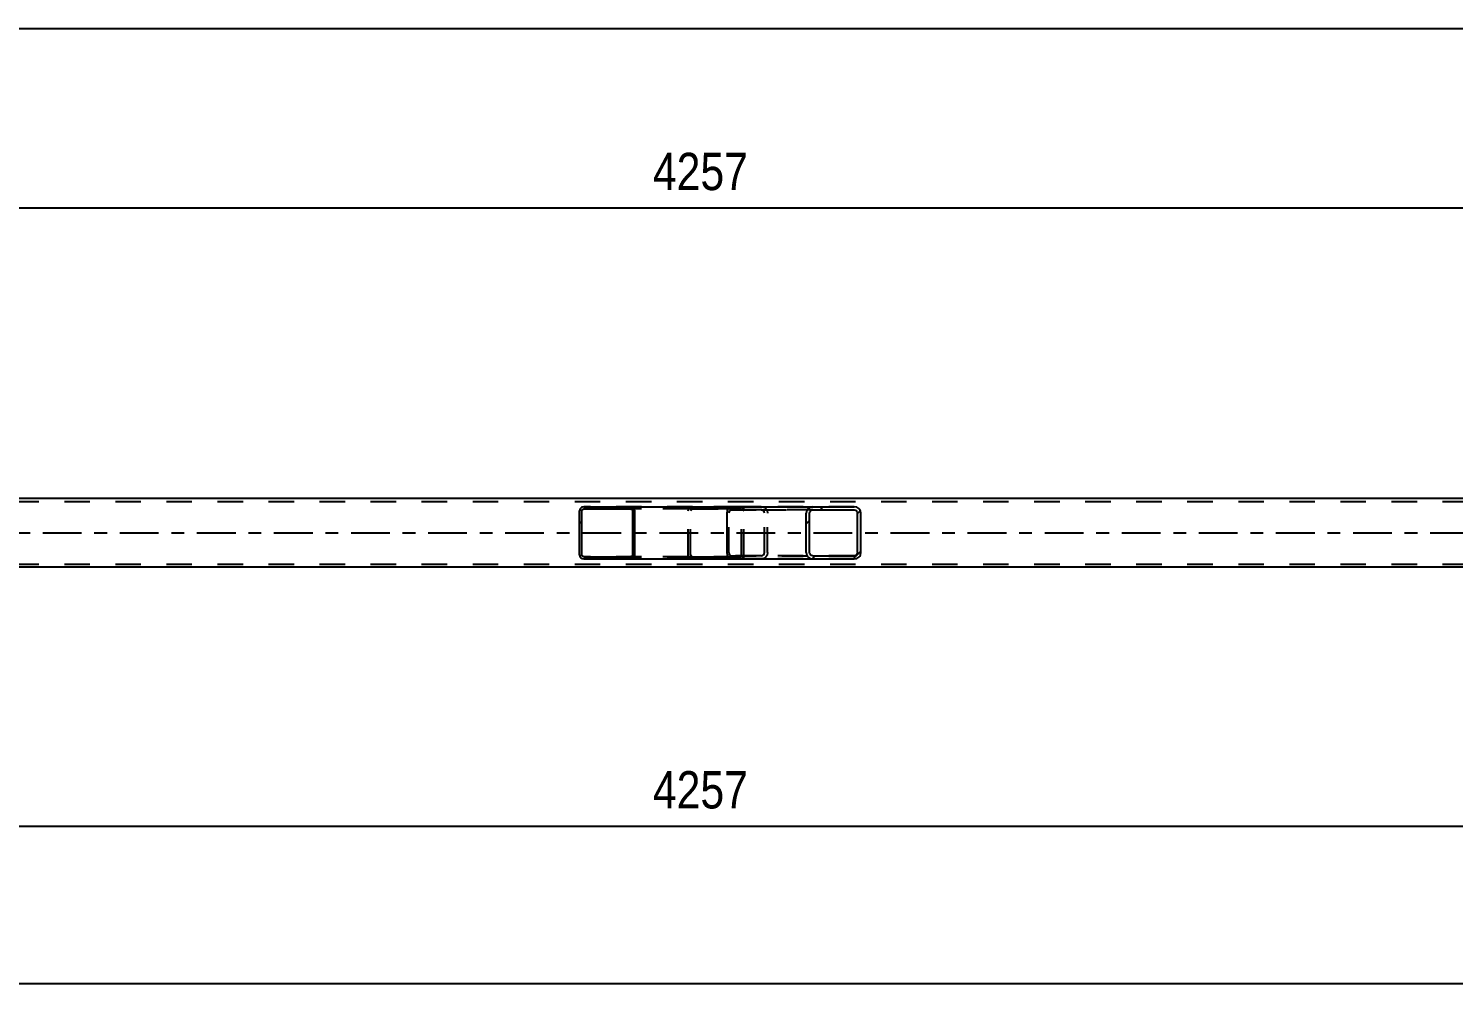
# Model space of a CAD drawing. Header units: millimetres. Extents: x -87 to 754, y -430 to 164.
# Drawn here: x 396.2 to 505.7, y -254.8 to -181.5 of the extents above; entities that cross this region are included whole.
import ezdxf

# ---------------------------------------------------------------- set-up
doc = ezdxf.new("R2010")
doc.units = ezdxf.units.MM
doc.linetypes.add('DXK_LINE_DOT2', pattern=[3.9198, 1.9599, -1.9599])
doc.linetypes.add('DXK_LINE_DOT3', pattern=[5.9187, 2.979, -0.9799, 0.9799, -0.9799])
doc.styles.add('Arial Narrow', font='ARIALN.TTF', dxfattribs={"height": 0.2})

# ---------------------------------------------------------------- blocks, each defined once
blk = doc.blocks.new('Part-814185698-5412 - 5375')
at = {"linetype": 'Continuous'}
h = blk.add_hatch(dxfattribs=at)
h.set_pattern_fill('', scale=0.7, style=0, pattern_type=0)
h.set_pattern_definition([(45, (460.1155, -218.5007), (-1.57154, 1.57154), [])])
h.paths.add_polyline_path([(460.15, -218.68), (460.12, -218.5), (460.01, -218.35), (459.84, -218.24), (459.65, -218.2), (456.47, -218.2), (456.27, -218.24), (456.11, -218.35), (456, -218.5), (455.96, -218.68), (455.96, -221.72), (456, -221.91), (456.11, -222.06), (456.27, -222.17), (456.47, -222.2), (459.65, -222.2), (459.84, -222.17), (460.01, -222.06), (460.12, -221.91), (460.15, -221.72)])
h.paths.add_polyline_path([(459.88, -221.82), (459.83, -221.89), (459.75, -221.95), (459.65, -221.96), (456.47, -221.96), (456.37, -221.95), (456.29, -221.89), (456.23, -221.82), (456.22, -221.72), (456.22, -218.68), (456.23, -218.59), (456.29, -218.51), (456.37, -218.46), (456.47, -218.44), (459.65, -218.44), (459.75, -218.46), (459.83, -218.51), (459.88, -218.59), (459.9, -218.68), (459.9, -221.72)])
at = {"color": 2, "linetype": 'Continuous'}
for p, q in [((449.9, -218.68), (449.92, -218.5)), ((449.9, -221.72), (449.9, -218.68)), ((449.92, -218.5), (449.97, -218.35)), ((449.97, -218.35), (450.06, -218.24)), ((450.06, -218.24), (450.17, -218.2)), ((450.17, -218.2), (456.47, -218.2)), ((456, -218.5), (455.96, -218.68)), ((455.96, -221.72), (455.96, -218.68)), ((456.22, -218.68), (456.23, -218.59)), ((456.22, -221.72), (456.22, -218.68)), ((456.23, -218.59), (456.29, -218.51)), ((456.47, -218.2), (456.27, -218.24)), ((456.29, -218.51), (456.37, -218.46)), ((456.37, -218.46), (456.47, -218.44)), ((456.47, -218.2), (459.65, -218.2)), ((456.47, -218.44), (459.65, -218.44)), ((459.84, -218.24), (459.65, -218.2)), ((459.65, -218.44), (459.75, -218.46)), ((459.75, -218.46), (459.83, -218.51)), ((459.83, -218.51), (459.88, -218.59)), ((459.88, -218.59), (459.9, -218.68)), ((459.9, -221.72), (459.9, -218.68)), ((460.15, -218.68), (460.12, -218.5)), ((460.15, -221.72), (460.15, -218.68)), ((449.92, -221.91), (449.9, -221.72)), ((449.97, -222.06), (449.92, -221.91)), ((450.06, -222.17), (449.97, -222.06)), ((455.96, -221.72), (456, -221.91)), ((456.23, -221.82), (456.22, -221.72)), ((456.29, -221.89), (456.23, -221.82)), ((456.37, -221.95), (456.29, -221.89)), ((456.47, -221.96), (456.37, -221.95)), ((456.47, -221.96), (459.65, -221.96)), ((459.75, -221.95), (459.65, -221.96)), ((459.83, -221.89), (459.75, -221.95)), ((459.88, -221.82), (459.83, -221.89)), ((459.9, -221.72), (459.88, -221.82)), ((460.12, -221.91), (460.15, -221.72)), ((450.17, -222.2), (450.06, -222.17)), ((450.17, -222.2), (456.47, -222.2)), ((456.27, -222.17), (456.47, -222.2)), ((456.47, -222.2), (459.65, -222.2)), ((459.65, -222.2), (459.84, -222.17))]:
    blk.add_line(p, q, dxfattribs=at)
at = {"color": 7, "linetype": 'DXK_LINE_DOT2'}
for p, q in [((450.04, -218.59), (450.03, -218.68)), ((450.03, -221.72), (450.03, -218.68)), ((450.07, -218.51), (450.04, -218.59)), ((450.11, -218.46), (450.07, -218.51)), ((450.17, -218.44), (450.11, -218.46)), ((452.5, -218.2), (450.17, -218.2)), ((456.47, -218.44), (450.17, -218.44)), ((450.17, -218.44), (452.5, -218.44)), ((451.16, -218.44), (451.16, -218.2)), ((459.65, -218.2), (452.5, -218.2)), ((452.5, -218.2), (452.69, -218.24)), ((452.5, -218.44), (459.65, -218.44)), ((452.6, -218.46), (452.5, -218.44)), ((452.68, -218.51), (452.6, -218.46)), ((452.73, -218.59), (452.68, -218.51)), ((452.75, -218.68), (452.73, -218.59)), ((452.75, -221.72), (452.75, -218.68)), ((452.97, -218.5), (453, -218.68)), ((453, -221.72), (453, -218.68)), ((450.03, -221.72), (450.04, -221.82)), ((450.04, -221.82), (450.07, -221.89)), ((450.07, -221.89), (450.11, -221.95)), ((450.11, -221.95), (450.17, -221.96)), ((452.5, -221.96), (450.17, -221.96)), ((450.17, -221.96), (456.47, -221.96)), ((451.16, -222.2), (451.16, -221.96)), ((452.5, -221.96), (452.6, -221.95)), ((459.65, -221.96), (452.5, -221.96)), ((452.6, -221.95), (452.68, -221.89)), ((452.68, -221.89), (452.73, -221.82)), ((452.73, -221.82), (452.75, -221.72)), ((453, -221.72), (452.97, -221.91)), ((452.5, -222.2), (450.17, -222.2)), ((452.69, -222.17), (452.5, -222.2)), ((459.65, -222.2), (452.5, -222.2))]:
    blk.add_line(p, q, dxfattribs=at)
for centre, start, end in [((452.52, -218.7), 23.8496, 68.8061), ((452.52, -221.71), 291.1942, 336.1507)]:
    blk.add_arc(centre, 0.492, start, end, dxfattribs=at)
at = {"color": 2, "linetype": 'Continuous'}
for centre, start, end in [((456.45, -218.7), 111.1942, 156.1507), ((459.67, -218.7), 23.8495, 68.806), ((456.45, -221.71), 203.8495, 248.806), ((459.67, -221.71), 291.1942, 336.1507)]:
    blk.add_arc(centre, 0.492, start, end, dxfattribs=at)
blk = doc.blocks.new('Part-814185698-5413 - 5375')
at = {"linetype": 'Continuous'}
h = blk.add_hatch(dxfattribs=at)
h.set_pattern_fill('', scale=0.7, style=0, pattern_type=0)
h.set_pattern_definition([(45, (442.7835, -218.402), (-1.57154, 1.57154), [])])
h.paths.add_polyline_path([(442.81, -218.52), (442.78, -218.4), (442.71, -218.3), (442.6, -218.23), (442.47, -218.2), (438.89, -218.2), (438.76, -218.23), (438.65, -218.3), (438.58, -218.4), (438.55, -218.52), (438.55, -221.88), (438.58, -222.01), (438.65, -222.11), (438.76, -222.18), (438.89, -222.2), (442.47, -222.2), (442.6, -222.18), (442.71, -222.11), (442.78, -222.01), (442.81, -221.88)])
h.paths.add_polyline_path([(442.63, -221.95), (442.59, -222), (442.53, -222.03), (442.47, -222.04), (438.89, -222.04), (438.83, -222.03), (438.77, -222), (438.74, -221.95), (438.72, -221.88), (438.72, -218.52), (438.74, -218.46), (438.77, -218.41), (438.83, -218.38), (438.89, -218.36), (442.47, -218.36), (442.53, -218.38), (442.59, -218.41), (442.63, -218.46), (442.64, -218.52), (442.64, -221.88)])
at = {"color": 2, "linetype": 'Continuous'}
for p, q in [((438.58, -218.4), (438.55, -218.52)), ((438.55, -221.88), (438.55, -218.52)), ((438.72, -218.52), (438.74, -218.46)), ((438.72, -221.88), (438.72, -218.52)), ((438.74, -218.46), (438.77, -218.41)), ((438.89, -218.2), (438.76, -218.23)), ((438.77, -218.41), (438.83, -218.38)), ((438.83, -218.38), (438.89, -218.36)), ((438.89, -218.2), (442.47, -218.2)), ((438.89, -218.36), (442.47, -218.36)), ((442.47, -218.2), (450.17, -218.2)), ((442.6, -218.23), (442.47, -218.2)), ((442.47, -218.36), (442.53, -218.38)), ((442.53, -218.38), (442.59, -218.41)), ((442.59, -218.41), (442.63, -218.46)), ((442.63, -218.46), (442.64, -218.52)), ((442.64, -221.88), (442.64, -218.52)), ((442.81, -218.52), (442.78, -218.4)), ((442.81, -221.88), (442.81, -218.52)), ((438.55, -221.88), (438.58, -222.01)), ((438.74, -221.95), (438.72, -221.88)), ((438.77, -222), (438.74, -221.95)), ((438.83, -222.03), (438.77, -222)), ((438.89, -222.04), (438.83, -222.03)), ((438.89, -222.04), (442.47, -222.04)), ((442.53, -222.03), (442.47, -222.04)), ((442.59, -222), (442.53, -222.03)), ((442.63, -221.95), (442.59, -222)), ((442.64, -221.88), (442.63, -221.95)), ((442.78, -222.01), (442.81, -221.88)), ((438.76, -222.18), (438.89, -222.2)), ((438.89, -222.2), (442.47, -222.2)), ((442.47, -222.2), (442.6, -222.18)), ((442.47, -222.2), (450.17, -222.2))]:
    blk.add_line(p, q, dxfattribs=at)
at = {"color": 7, "linetype": 'DXK_LINE_DOT2'}
for p, q in [((447.24, -218.2), (438.89, -218.2)), ((447.24, -218.36), (438.89, -218.36)), ((450.82, -218.36), (442.47, -218.36)), ((446.9, -218.52), (446.93, -218.4)), ((446.9, -221.88), (446.9, -218.52)), ((447.09, -218.46), (447.07, -218.52)), ((447.07, -221.88), (447.07, -218.52)), ((447.12, -218.41), (447.09, -218.46)), ((447.11, -218.23), (447.24, -218.2)), ((447.12, -218.41), (447.14, -218.4)), ((447.14, -218.4), (447.18, -218.38)), ((447.18, -218.38), (447.24, -218.36)), ((450.82, -218.2), (447.24, -218.2)), ((447.24, -218.36), (450.82, -218.36)), ((450.82, -218.2), (450.95, -218.23)), ((450.88, -218.38), (450.82, -218.36)), ((450.94, -218.41), (450.88, -218.38)), ((450.98, -218.46), (450.94, -218.41)), ((450.99, -218.52), (450.98, -218.46)), ((450.99, -221.88), (450.99, -218.52)), ((451.13, -218.4), (451.15, -218.5)), ((451.15, -218.5), (451.16, -218.52)), ((451.16, -221.88), (451.16, -218.52)), ((447.24, -222.04), (438.89, -222.04)), ((450.82, -222.04), (442.47, -222.04)), ((446.93, -222.01), (446.9, -221.88)), ((447.07, -221.88), (447.09, -221.95)), ((447.09, -221.95), (447.12, -222)), ((447.12, -222), (447.14, -222.01)), ((447.14, -222.01), (447.18, -222.03)), ((447.18, -222.03), (447.24, -222.04)), ((447.24, -222.04), (450.82, -222.04)), ((450.82, -222.04), (450.88, -222.03)), ((450.88, -222.03), (450.94, -222)), ((450.94, -222), (450.98, -221.95)), ((450.98, -221.95), (450.99, -221.88)), ((451.16, -221.88), (451.13, -222.01)), ((447.24, -222.2), (438.89, -222.2)), ((447.24, -222.2), (447.11, -222.18)), ((450.82, -222.2), (447.24, -222.2)), ((450.95, -222.18), (450.82, -222.2))]:
    blk.add_line(p, q, dxfattribs=at)
at = {"color": 2, "linetype": 'Continuous'}
for centre, start, end in [((438.88, -218.54), 110.7585, 155.6802), ((442.48, -218.54), 24.3201, 69.2418), ((438.88, -221.87), 204.3201, 249.2418), ((442.48, -221.87), 290.7585, 335.6802)]:
    blk.add_arc(centre, 0.331, start, end, dxfattribs=at)
at = {"color": 7, "linetype": 'DXK_LINE_DOT2'}
for centre, start, end in [((447.23, -218.54), 110.7585, 155.6802), ((450.83, -218.54), 24.3201, 69.2418), ((447.23, -221.87), 204.3201, 249.2418), ((450.83, -221.87), 290.7585, 335.6802)]:
    blk.add_arc(centre, 0.331, start, end, dxfattribs=at)
blk = doc.blocks.new('Part-814185698-5551 - 5375')
at = {"color": 7, "linetype": 'DXK_LINE_DOT2'}
for p, q in [((631.03, -217.56), (54.05, -217.57)), ((54.05, -217.81), (631.03, -217.8)), ((54.05, -217.81), (631.03, -217.8)), ((54.05, -222.61), (631.03, -222.6)), ((54.05, -222.61), (631.03, -222.6)), ((631.03, -222.84), (54.05, -222.85))]:
    blk.add_line(p, q, dxfattribs=at)
at = {"color": 2, "linetype": 'Continuous'}
for p, q in [((532.18, -217.56), (367.91, -217.56)), ((532.18, -222.84), (367.91, -222.84))]:
    blk.add_line(p, q, dxfattribs=at)
at = {"color": 7, "linetype": 'DXK_LINE_DOT3'}
blk.add_line((54.05, -220.21), (631.03, -220.2), dxfattribs=at)
blk = doc.blocks.new('StraightDimension-814185698-5689 - 5375')
at = {"color": 7, "linetype": 'Continuous'}
for p, q in [((532.98, -208.16), (532.98, -184.79)), ((362.71, -208.16), (362.71, -186.62)), ((364.21, -194.63), (361.21, -195.83)), ((531.48, -195.83), (534.48, -194.63)), ((362.71, -195.23), (532.98, -195.23))]:
    blk.add_line(p, q, dxfattribs=at)
at = {"color": 0}
blk.add_wipeout([(452.1, -194.48), (452.1, -190.28), (443.59, -190.28), (443.59, -194.48)], dxfattribs=at)
at = {"color": 3, "style": 'Arial Narrow'}
blk.add_text('4257', height=2.863, dxfattribs=at).set_placement((444.19, -193.88))
at = {"color": 0, "linetype": 'Continuous'}
blk.add_wipeout([(532.38, -184.19), (528.18, -184.19), (528.18, -194.53), (532.38, -194.53)], dxfattribs=at)
at = {"color": 3, "linetype": 'Continuous', "style": 'Arial Narrow'}
blk.add_text('12618', height=2.863, rotation=90.0002, dxfattribs=at).set_placement((531.78, -193.93))
blk = doc.blocks.new('StraightDimension-814185698-5724 - 5375')
at = {"color": 7, "linetype": 'Continuous'}
for p, q in [((362.71, -232.24), (362.71, -251.33)), ((532.98, -232.24), (532.98, -253.16)), ((364.21, -242.12), (361.21, -243.32)), ((362.71, -242.72), (532.98, -242.72)), ((531.48, -243.32), (534.48, -242.12))]:
    blk.add_line(p, q, dxfattribs=at)
at = {"color": 0}
blk.add_wipeout([(452.1, -241.97), (452.1, -237.77), (443.59, -237.77), (443.59, -241.97)], dxfattribs=at)
at = {"color": 3, "style": 'Arial Narrow'}
blk.add_text('4257', height=2.863, dxfattribs=at).set_placement((444.19, -241.37))
at = {"color": 0, "linetype": 'Continuous'}
blk.add_wipeout([(532.38, -243.42), (528.18, -243.42), (528.18, -253.76), (532.38, -253.76)], dxfattribs=at)
at = {"color": 3, "linetype": 'Continuous', "style": 'Arial Narrow'}
blk.add_text('12618', height=2.863, rotation=90.0002, dxfattribs=at).set_placement((531.78, -253.16))
blk = doc.blocks.new('StraightDimension-814185698-5769 - 5375')
at = {"color": 7, "linetype": 'Continuous'}
blk.add_line((35.99, -254.82), (641.89, -254.82), dxfattribs=at)
blk = doc.blocks.new('StraightDimension-814185698-7772 - 5375')
at = {"color": 7, "linetype": 'Continuous'}
blk.add_line((36.63, -181.47), (641.25, -181.47), dxfattribs=at)

msp = doc.modelspace()

# ---------------------------------------------------------------- block references
for name in ['StraightDimension-814185698-5689 - 5375', 'Part-814185698-5551 - 5375', 'Part-814185698-5413 - 5375', 'Part-814185698-5412 - 5375', 'StraightDimension-814185698-5724 - 5375']:
    msp.add_blockref(name, (0, 0))

# ---------------------------------------------------------------- next in the draw order: block references
for name in ['StraightDimension-814185698-7772 - 5375', 'StraightDimension-814185698-5769 - 5375']:
    msp.add_blockref(name, (0, 0))

doc.saveas('drawing.dxf')
